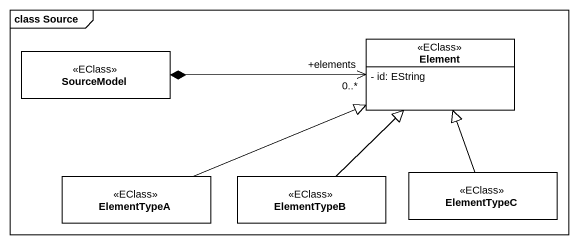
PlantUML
@startuml
mainframe class Source
hide circle
hide empty members
skinparam classAttributeIconSize 0
class Element <<EClass>> {
  - id: EString
}
class SourceModel <<EClass>>
class ElementTypeA <<EClass>>
class ElementTypeB <<EClass>>
class ElementTypeC <<EClass>>
SourceModel *-right-> "+elements\n0..*" Element
ElementTypeA -right-|> Element
ElementTypeB -up-|> Element
ElementTypeC -up-|> Element
@enduml
